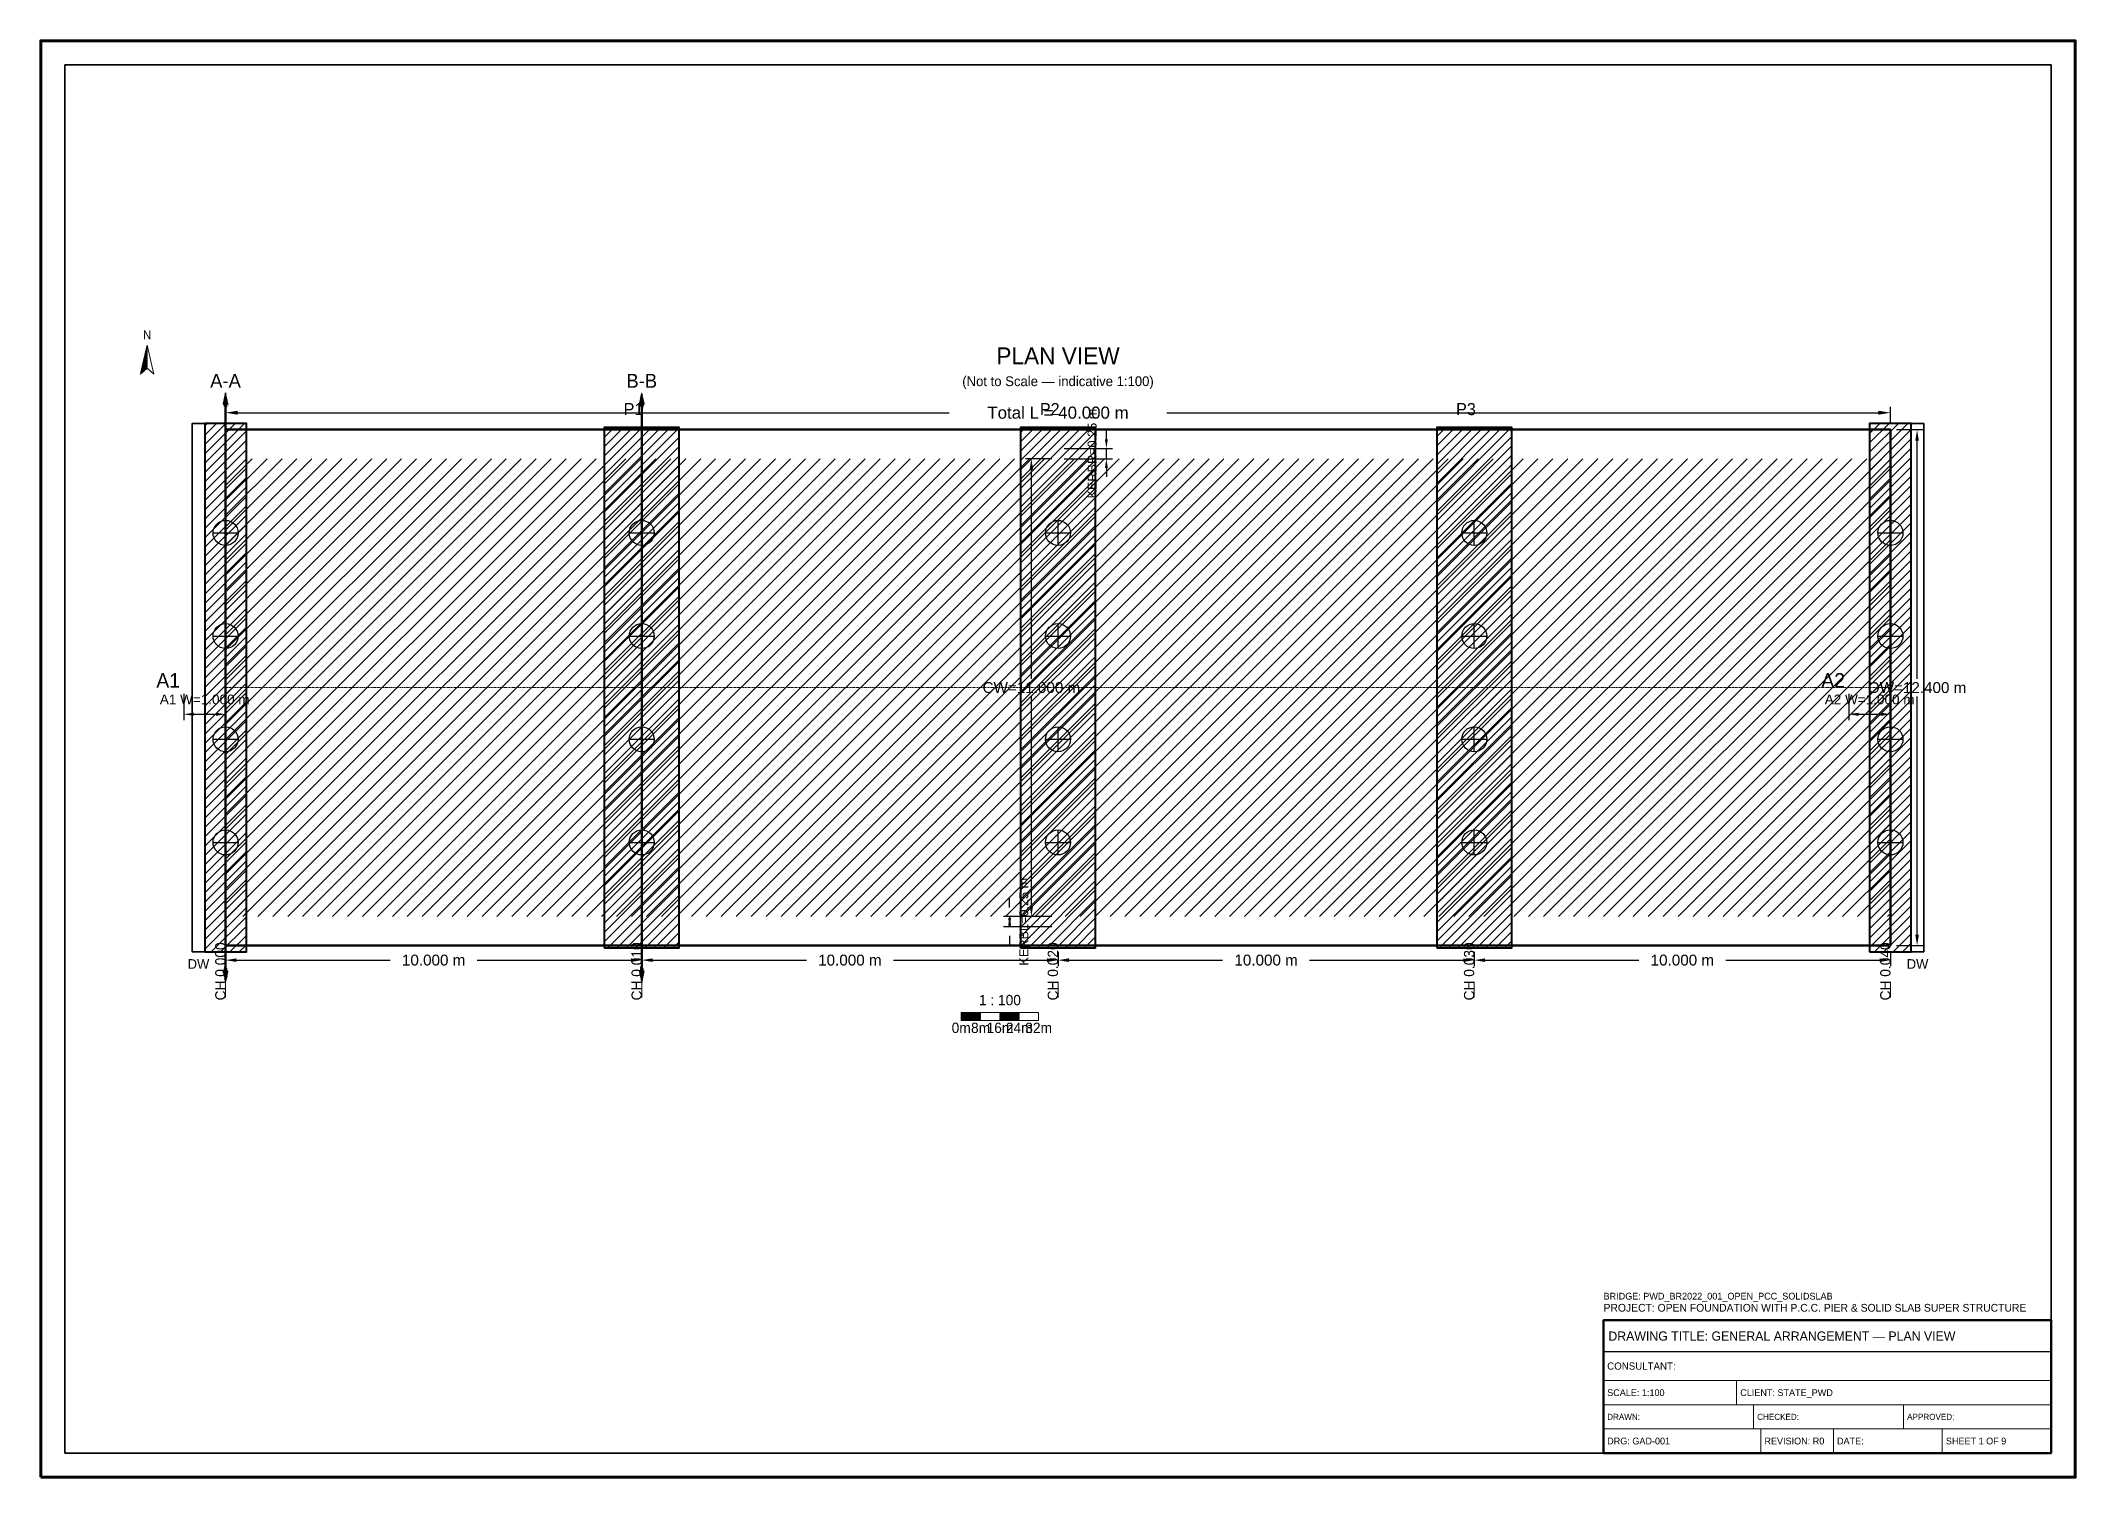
# Model space of a CAD drawing. Header units: metres. Extents: x 0 to 841, y 0 to 594.
import ezdxf
from ezdxf.enums import TextEntityAlignment as Align

# ---------------------------------------------------------------- set-up
doc = ezdxf.new("R2010")
doc.units = ezdxf.units.M
doc.linetypes.add('CENTER', pattern=[1.5, 0.75, -0.25, 0.25, -0.25])
doc.linetypes.add('DASHED', pattern=[0.5, 0.375, -0.125])
for name, color, linetype, lineweight in [('BORDER-INNER', 7, 'Continuous', 35), ('BORDER-OUTER', 7, 'Continuous', 70), ('CIVIL-CHAINAGE', 7, 'Continuous', 18), ('DIM-CHAINAGE', 3, 'Continuous', 18), ('DIM-LINEAR', 3, 'Continuous', 18), ('STRUC-CENTRE', 6, 'CENTER', 18), ('STRUC-HATCHING', 8, 'Continuous', 18), ('STRUC-OUTLINE', 1, 'Continuous', 50), ('STRUC-SECTION', 2, 'Continuous', 35), ('SUB-ABUT', 3, 'Continuous', 35), ('SUB-BEARING', 5, 'Continuous', 25), ('SUB-DIRT-WALL', 3, 'Continuous', 35), ('SUB-PIER', 2, 'Continuous', 35), ('SUPER-DECK', 2, 'Continuous', 50), ('SYM-NORTHARROW', 7, 'Continuous', 18), ('SYM-SCALE', 7, 'Continuous', 13), ('TEXT-GENERAL', 7, 'Continuous', 18), ('TEXT-HEADER', 7, 'Continuous', 25), ('TEXT-SPEC', 7, 'Continuous', 13), ('TEXT-TITLE', 7, 'Continuous', 25), ('TITLEBLK-BOX', 7, 'Continuous', 50), ('TITLEBLK-TEXT', 7, 'Continuous', 18)]:
    doc.layers.add(name, color=color, linetype=linetype, lineweight=lineweight)
doc.styles.add('BRIDGE_STD', font='Arial.ttf')
doc.dimstyles.new('pmb100', dxfattribs={"dimtxt": 2.5, "dimasz": 0.9375, "dimexe": 2.5, "dimexo": 2.5, "dimtad": 0, "dimtih": 1, "dimdec": 0, "dimtxsty": 'BRIDGE_STD', "dimcen": 2.5, "dimazin": 3, "dimtfac": 1, "dimtmove": 0, "dimatfit": 3})

msp = doc.modelspace()

# ---------------------------------------------------------------- hatches: boundary and pattern name
at = {"layer": 'STRUC-HATCHING'}
h = msp.add_hatch(dxfattribs=at)
h.set_pattern_fill('ANSI31', scale=1.3764)
h.paths.add_polyline_path([(76.4, 231.8725), (764.6, 231.8725), (764.6, 421.1275), (76.4, 421.1275)])
at = {"layer": 'STRUC-SECTION'}
h = msp.add_hatch(dxfattribs=at)
h.set_pattern_fill('SOLID')
h.paths.add_polyline_path([(75.35, 443.621), (77.45, 443.621), (76.4, 448.421)])
h = msp.add_hatch(dxfattribs=at)
h.set_pattern_fill('SOLID')
h.paths.add_polyline_path([(247.4, 443.621), (249.5, 443.621), (248.45, 448.421)])
h = msp.add_hatch(dxfattribs=at)
h.set_pattern_fill('SOLID')
h.paths.add_polyline_path([(75.35, 209.379), (77.45, 209.379), (76.4, 204.579)])
h = msp.add_hatch(dxfattribs=at)
h.set_pattern_fill('SOLID')
h.paths.add_polyline_path([(247.4, 209.379), (249.5, 209.379), (248.45, 204.579)])
at = {"layer": 'SUB-ABUT'}
h = msp.add_hatch(dxfattribs=at)
h.set_pattern_fill('ANSI31', scale=0.86025)
h.paths.add_polyline_path([(67.7975, 217.24825), (85.0025, 217.24825), (85.0025, 435.75175), (67.7975, 435.75175)])
h = msp.add_hatch(dxfattribs=at)
h.set_pattern_fill('ANSI31', scale=0.86025)
h.paths.add_polyline_path([(755.9975, 217.24825), (773.2025, 217.24825), (773.2025, 435.75175), (755.9975, 435.75175)])
at = {"layer": 'SUB-PIER'}
h = msp.add_hatch(dxfattribs=at)
h.set_pattern_fill('ANSI31', scale=0.86025)
h.paths.add_polyline_path([(232.9655, 218.96875), (263.9345, 218.96875), (263.9345, 434.03125), (232.9655, 434.03125)])
h = msp.add_hatch(dxfattribs=at)
h.set_pattern_fill('ANSI31', scale=0.86025)
h.paths.add_polyline_path([(405.0155, 218.96875), (435.9845, 218.96875), (435.9845, 434.03125), (405.0155, 434.03125)])
h = msp.add_hatch(dxfattribs=at)
h.set_pattern_fill('ANSI31', scale=0.86025)
h.paths.add_polyline_path([(577.0655, 218.96875), (608.0345, 218.96875), (608.0345, 434.03125), (577.0655, 434.03125)])
at = {"layer": 'SYM-NORTHARROW'}
h = msp.add_hatch(dxfattribs=at)
h.set_pattern_fill('SOLID')
h.paths.add_polyline_path([(44, 468.171), (41.2, 456.171), (44, 458.571)])
at = {"layer": 'SYM-SCALE'}
h = msp.add_hatch(dxfattribs=at)
h.set_pattern_fill('SOLID')
h.paths.add_polyline_path([(380.5, 188.829), (388.5, 188.829), (388.5, 192.229), (380.5, 192.229)])
h = msp.add_hatch(dxfattribs=at)
h.set_pattern_fill('SOLID')
h.paths.add_polyline_path([(396.5, 188.829), (404.5, 188.829), (404.5, 192.229), (396.5, 192.229)])

# ---------------------------------------------------------------- linework, layer by layer
at = {"layer": 'BORDER-INNER'}
msp.add_lwpolyline([(10, 10), (831, 10), (831, 584), (10, 584), (10, 10)], dxfattribs=at)
at = {"layer": 'BORDER-OUTER'}
msp.add_lwpolyline([(0, 0), (841, 0), (841, 594), (0, 594), (0, 0)], dxfattribs=at)
at = {"layer": 'CIVIL-CHAINAGE'}
for p, q in [((76.4, 204.829), (76.4, 198.454)), ((248.45, 204.829), (248.45, 198.454)), ((420.5, 204.829), (420.5, 198.454)), ((592.55, 204.829), (592.55, 198.454)), ((764.6, 204.829), (764.6, 198.454))]:
    msp.add_line(p, q, dxfattribs=at)
at = {"layer": 'STRUC-CENTRE'}
msp.add_line((76.4, 326.5), (764.6, 326.5), dxfattribs=at)
at = {"layer": 'STRUC-OUTLINE', "lineweight": 50}
msp.add_lwpolyline([(76.4, 219.829), (76.4, 433.171), (764.6, 433.171), (764.6, 219.829), (76.4, 219.829)], dxfattribs=at)
at = {"layer": 'STRUC-SECTION', "color": 1, "linetype": 'DASHED', "lineweight": 50}
for p, q in [((76.4, 443.171), (76.4, 209.829)), ((248.45, 443.171), (248.45, 209.829))]:
    msp.add_line(p, q, dxfattribs=at)
at = {"layer": 'STRUC-SECTION', "color": 1}
for points in [[(75.95, 442.721), (76.85, 442.721), (76.85, 443.621), (75.95, 443.621), (75.95, 442.721)], [(248, 442.721), (248.9, 442.721), (248.9, 443.621), (248, 443.621), (248, 442.721)], [(75.95, 209.379), (76.85, 209.379), (76.85, 210.279), (75.95, 210.279), (75.95, 209.379)], [(248, 209.379), (248.9, 209.379), (248.9, 210.279), (248, 210.279), (248, 209.379)]]:
    msp.add_lwpolyline(points, dxfattribs=at)
at = {"layer": 'SUB-ABUT', "lineweight": 40}
for points in [[(67.7975, 217.24825), (85.0025, 217.24825), (85.0025, 435.75175), (67.7975, 435.75175), (67.7975, 217.24825)], [(755.9975, 217.24825), (773.2025, 217.24825), (773.2025, 435.75175), (755.9975, 435.75175), (755.9975, 217.24825)]]:
    msp.add_lwpolyline(points, dxfattribs=at)
at = {"layer": 'SUB-BEARING'}
for p, q in [((76.4, 385.3411), (76.4, 395.6641)), ((248.45, 385.3411), (248.45, 395.6641)), ((420.5, 385.3411), (420.5, 395.6641)), ((592.55, 385.3411), (592.55, 395.6641)), ((764.6, 385.3411), (764.6, 395.6641)), ((71.2385, 390.5026), (81.5615, 390.5026)), ((243.2885, 390.5026), (253.6115, 390.5026)), ((415.3385, 390.5026), (425.6615, 390.5026)), ((587.3885, 390.5026), (597.7115, 390.5026)), ((759.4385, 390.5026), (769.7615, 390.5026)), ((71.2385, 347.8342), (81.5615, 347.8342)), ((76.4, 342.6727), (76.4, 352.9957)), ((243.2885, 347.8342), (253.6115, 347.8342)), ((248.45, 342.6727), (248.45, 352.9957)), ((415.3385, 347.8342), (425.6615, 347.8342)), ((420.5, 342.6727), (420.5, 352.9957)), ((587.3885, 347.8342), (597.7115, 347.8342)), ((592.55, 342.6727), (592.55, 352.9957)), ((759.4385, 347.8342), (769.7615, 347.8342)), ((764.6, 342.6727), (764.6, 352.9957)), ((71.2385, 305.1658), (81.5615, 305.1658)), ((76.4, 300.0043), (76.4, 310.3273)), ((243.2885, 305.1658), (253.6115, 305.1658)), ((248.45, 300.0043), (248.45, 310.3273)), ((415.3385, 305.1658), (425.6615, 305.1658)), ((420.5, 300.0043), (420.5, 310.3273)), ((587.3885, 305.1658), (597.7115, 305.1658)), ((592.55, 300.0043), (592.55, 310.3273)), ((759.4385, 305.1658), (769.7615, 305.1658)), ((764.6, 300.0043), (764.6, 310.3273)), ((71.2385, 262.4974), (81.5615, 262.4974)), ((76.4, 257.3359), (76.4, 267.6589)), ((243.2885, 262.4974), (253.6115, 262.4974)), ((248.45, 257.3359), (248.45, 267.6589)), ((415.3385, 262.4974), (425.6615, 262.4974)), ((420.5, 257.3359), (420.5, 267.6589)), ((587.3885, 262.4974), (597.7115, 262.4974)), ((592.55, 257.3359), (592.55, 267.6589)), ((759.4385, 262.4974), (769.7615, 262.4974)), ((764.6, 257.3359), (764.6, 267.6589))]:
    msp.add_line(p, q, dxfattribs=at)
for centre in [(76.4, 390.5026), (248.45, 390.5026), (420.5, 390.5026), (592.55, 390.5026), (764.6, 390.5026), (76.4, 347.8342), (248.45, 347.8342), (420.5, 347.8342), (592.55, 347.8342), (764.6, 347.8342), (76.4, 305.1658), (248.45, 305.1658), (420.5, 305.1658), (592.55, 305.1658), (764.6, 305.1658), (76.4, 262.4974), (248.45, 262.4974), (420.5, 262.4974), (592.55, 262.4974), (764.6, 262.4974)]:
    msp.add_circle(centre, 5.1615, dxfattribs=at)
at = {"layer": 'SUB-DIRT-WALL', "lineweight": 35}
for points in [[(62.636, 217.24825), (67.7975, 217.24825), (67.7975, 435.75175), (62.636, 435.75175), (62.636, 217.24825)], [(773.2025, 217.24825), (778.364, 217.24825), (778.364, 435.75175), (773.2025, 435.75175), (773.2025, 217.24825)]]:
    msp.add_lwpolyline(points, dxfattribs=at)
at = {"layer": 'SUB-PIER', "lineweight": 40}
for points in [[(232.9655, 218.96875), (263.9345, 218.96875), (263.9345, 434.03125), (232.9655, 434.03125), (232.9655, 218.96875)], [(405.0155, 218.96875), (435.9845, 218.96875), (435.9845, 434.03125), (405.0155, 434.03125), (405.0155, 218.96875)], [(577.0655, 218.96875), (608.0345, 218.96875), (608.0345, 434.03125), (577.0655, 434.03125), (577.0655, 218.96875)]]:
    msp.add_lwpolyline(points, dxfattribs=at)
at = {"layer": 'SUPER-DECK', "lineweight": 30}
msp.add_lwpolyline([(76.4, 219.829), (76.4, 433.171), (764.6, 433.171), (764.6, 219.829), (76.4, 219.829)], dxfattribs=at)
at = {"layer": 'SYM-NORTHARROW'}
msp.add_lwpolyline([(44, 468.171), (41.2, 456.171), (44, 458.571), (46.8, 456.171), (44, 468.171)], dxfattribs=at)
at = {"layer": 'SYM-SCALE'}
msp.add_lwpolyline([(380.5, 188.829), (412.5, 188.829), (412.5, 192.229), (380.5, 192.229), (380.5, 188.829)], dxfattribs=at)
at = {"layer": 'TITLEBLK-BOX', "lineweight": 50}
msp.add_lwpolyline([(646, 10), (831, 10), (831, 65), (646, 65), (646, 10)], dxfattribs=at)
at = {"layer": 'TITLEBLK-BOX', "lineweight": 30}
msp.add_lwpolyline([(646, 52), (831, 52), (831, 65), (646, 65), (646, 52)], dxfattribs=at)
at = {"layer": 'TITLEBLK-BOX', "lineweight": 18}
for points in [[(646, 40), (831, 40), (831, 52), (646, 52), (646, 40)], [(646, 30), (701, 30), (701, 40), (646, 40), (646, 30)], [(701, 30), (831, 30), (831, 40), (701, 40), (701, 30)], [(646, 20), (708, 20), (708, 30), (646, 30), (646, 20)], [(708, 20), (770, 20), (770, 30), (708, 30), (708, 20)], [(770, 20), (831, 20), (831, 30), (770, 30), (770, 20)], [(646, 10), (711, 10), (711, 20), (646, 20), (646, 10)], [(711, 10), (741, 10), (741, 20), (711, 20), (711, 10)], [(741, 10), (786, 10), (786, 20), (741, 20), (741, 10)], [(786, 10), (831, 10), (831, 20), (786, 20), (786, 10)]]:
    msp.add_lwpolyline(points, dxfattribs=at)

# ---------------------------------------------------------------- texts
at = {"layer": 'DIM-CHAINAGE'}
for s, p in [('CH 0.000', (76.4, 197.179)), ('CH 0.010', (248.45, 197.179)), ('CH 0.020', (420.5, 197.179)), ('CH 0.030', (592.55, 197.179)), ('CH 0.040', (764.6, 197.179))]:
    msp.add_text(s, height=4.25, rotation=90, dxfattribs=at).set_placement(p)
at = {"layer": 'SYM-NORTHARROW'}
msp.add_text('N', height=3.6, dxfattribs=at).set_placement((44, 470.571), align=Align.CENTER)
at = {"layer": 'TEXT-GENERAL'}
for s, height, p in [('P1', 5, (240.95, 439.171)), ('P2', 5, (413, 439.171)), ('P3', 5, (585.05, 439.171)), ('A1', 6, (47.7975, 326.5)), ('A2', 6, (735.9975, 326.5))]:
    msp.add_text(s, height=height, dxfattribs=at).set_placement(p)
for s, p in [('1 : 100', (396.5, 195.204)), ('0m', (380.5, 183.729)), ('8m', (388.5, 183.729)), ('16m', (396.5, 183.729)), ('24m', (404.5, 183.729)), ('32m', (412.5, 183.729))]:
    msp.add_text(s, height=4.25, dxfattribs=at).set_placement(p, align=Align.CENTER)
at = {"layer": 'TEXT-HEADER'}
msp.add_text('PLAN VIEW', height=7, dxfattribs=at).set_placement((420.5, 460.171), align=Align.CENTER)
at = {"layer": 'TEXT-HEADER', "color": 1}
for s, p in [('A-A', (76.4, 450.521)), ('B-B', (248.45, 450.521))]:
    msp.add_text(s, height=5.7, dxfattribs=at).set_placement(p, align=Align.CENTER)
at = {"layer": 'TEXT-SPEC', "color": 8}
msp.add_text('(Not to Scale — indicative 1:100)', height=4.05, dxfattribs=at).set_placement((420.5, 451.171), align=Align.CENTER)
at = {"layer": 'TEXT-SPEC'}
for p in [(65.21675, 210.24825), (775.78325, 210.24825)]:
    msp.add_text('DW', height=4, dxfattribs=at).set_placement(p, align=Align.CENTER)
at = {"layer": 'TEXT-TITLE'}
for s, height, p in [('PROJECT: OPEN FOUNDATION WITH P.C.C. PIER & SOLID SLAB SUPER STRUCTURE', 3.2, (646, 68.5)), ('DRAWING TITLE: GENERAL ARRANGEMENT — PLAN VIEW', 3.8, (648, 56.5))]:
    msp.add_text(s, height=height, dxfattribs=at).set_placement(p)
at = {"layer": 'TITLEBLK-TEXT'}
for s, height, p in [('BRIDGE: PWD_BR2022_001_OPEN_PCC_SOLIDSLAB', 2.8, (646, 73.5)), ('CONSULTANT: ', 3, (647.5, 44.5)), ('SCALE: 1:100', 2.8, (647.5, 33.6)), ('CLIENT: STATE_PWD', 2.8, (702.5, 33.6)), ('DRAWN: ', 2.5, (647.5, 23.75)), ('CHECKED: ', 2.5, (709.5, 23.75)), ('APPROVED: ', 2.5, (771.5, 23.75)), ('DRG: GAD-001', 2.8, (647.5, 13.6)), ('REVISION: R0', 2.8, (712.5, 13.6)), ('DATE: ', 2.8, (742.5, 13.6)), ('SHEET 1 OF 9', 2.8, (787.5, 13.6))]:
    msp.add_text(s, height=height, dxfattribs=at).set_placement(p)

# ---------------------------------------------------------------- dimensions: what is measured, and where the dimension line sits
at = {"layer": 'DIM-LINEAR'}
for base, p1, p2, text, override in [((76.4, 440.171), (76.4, 433.171), (764.6, 433.171), 'Total L = 40.000 m', {"dimtxt": 5, "dimasz": 5, "dimgap": 2, "dimclrt": 3}), ((59.195, 315.5), (59.195, 326.5), (76.4, 326.5), 'A1 W=1.000 m', {"dimtxt": 4, "dimasz": 4, "dimgap": 1.6, "dimclrt": 3}), ((747.395, 315.5), (747.395, 326.5), (764.6, 326.5), 'A2 W=1.000 m', {"dimtxt": 4, "dimasz": 4, "dimgap": 1.6, "dimclrt": 3}), ((76.4, 213.829), (76.4, 219.829), (248.45, 219.829), '10.000 m', {"dimtxt": 4.5, "dimasz": 4.5, "dimgap": 1.8, "dimclrt": 3}), ((248.45, 213.829), (248.45, 219.829), (420.5, 219.829), '10.000 m', {"dimtxt": 4.5, "dimasz": 4.5, "dimgap": 1.8, "dimclrt": 3}), ((420.5, 213.829), (420.5, 219.829), (592.55, 219.829), '10.000 m', {"dimtxt": 4.5, "dimasz": 4.5, "dimgap": 1.8, "dimclrt": 3}), ((592.55, 213.829), (592.55, 219.829), (764.6, 219.829), '10.000 m', {"dimtxt": 4.5, "dimasz": 4.5, "dimgap": 1.8, "dimclrt": 3})]:
    msp.add_linear_dim(base=base, p1=p1, p2=p2, text=text, dimstyle='pmb100', override=override, dxfattribs=at).render()
for base, p1, p2, text, override in [((440.5, 421.1275), (420.5, 421.1275), (420.5, 425.42875), 'KERBR=0.25 m', {"dimtxt": 3.75, "dimasz": 3.75, "dimgap": 1.5, "dimclrt": 3}), ((775.6, 219.829), (764.6, 219.829), (764.6, 433.171), 'OW=12.400 m', {"dimtxt": 4.5, "dimasz": 4.5, "dimgap": 1.8, "dimclrt": 3}), ((409.5, 231.8725), (420.5, 231.8725), (420.5, 421.1275), 'CW=11.000 m', {"dimtxt": 4.5, "dimasz": 4.5, "dimgap": 1.8, "dimclrt": 3}), ((400.5, 231.8725), (420.5, 231.8725), (420.5, 227.57125), 'KERBL=0.25 m', {"dimtxt": 3.75, "dimasz": 3.75, "dimgap": 1.5, "dimclrt": 3})]:
    msp.add_linear_dim(base=base, p1=p1, p2=p2, angle=90, text=text, dimstyle='pmb100', override=override, dxfattribs=at).render()

doc.saveas('drawing.dxf')
